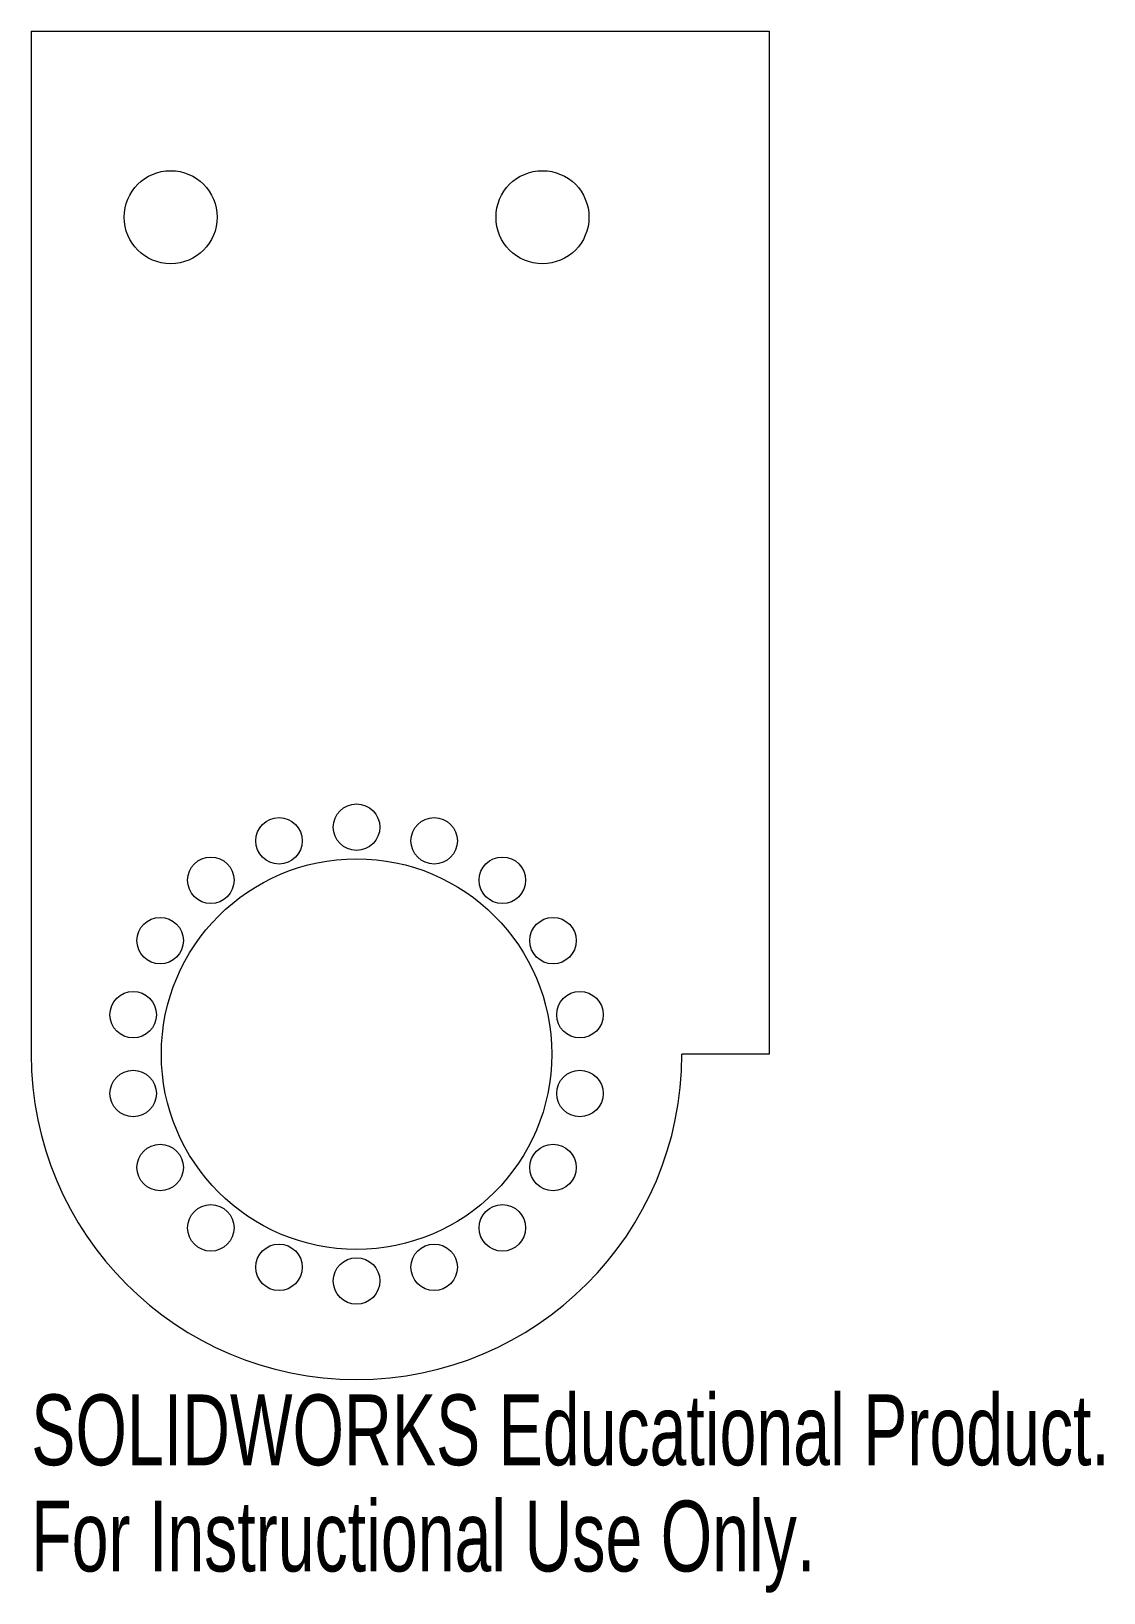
# Model space of a CAD drawing. Header units: inches. Extents: x -0.88 to 2.01, y -1.45 to 2.75.
import ezdxf

# ---------------------------------------------------------------- set-up
doc = ezdxf.new("R2010")
doc.units = ezdxf.units.IN
doc.header["$MEASUREMENT"] = 0
doc.styles.add('SLDTEXTSTYLE0', font='TXT', dxfattribs={"width": 0.7})

msp = doc.modelspace()

# ---------------------------------------------------------------- linework, layer by layer
at = {"color": 7, "linetype": 'Continuous', "lineweight": 15}
for p, q in [((-0.875, 2.75), (-0.875, 0)), ((-0.875, 2.75), (1.1096, 2.75)), ((1.1096, 2.75), (1.1096, 0)), ((1.1096, 0), (0.875, 0))]:
    msp.add_line(p, q, dxfattribs=at)
for centre, radius in [((-0.5, 2.25), 0.125), ((0.5, 2.25), 0.125), ((0, 0.61), 0.0625), ((-0.2086, 0.5732), 0.0625), ((0.2086, 0.5732), 0.0625), ((0, 0), 0.525), ((-0.3921, 0.4673), 0.0625), ((0.3921, 0.4673), 0.0625), ((-0.5283, 0.305), 0.0625), ((0.5283, 0.305), 0.0625), ((-0.6007, 0.1059), 0.0625), ((0.6007, 0.1059), 0.0625), ((-0.6007, -0.1059), 0.0625), ((0.6007, -0.1059), 0.0625), ((-0.5283, -0.305), 0.0625), ((0.5283, -0.305), 0.0625), ((-0.3921, -0.4673), 0.0625), ((0.3921, -0.4673), 0.0625), ((-0.2086, -0.5732), 0.0625), ((0.2086, -0.5732), 0.0625), ((0, -0.61), 0.0625)]:
    msp.add_circle(centre, radius, dxfattribs=at)
msp.add_arc((0, 0), 0.875, 180, 0, dxfattribs=at)

# ---------------------------------------------------------------- texts
at = {"color": 7, "linetype": 'Continuous', "char_height": 0.1903, "attachment_point": 1, "style": 'SLDTEXTSTYLE0'}
for s, insert in [('SOLIDWORKS Educational Product.', (-0.875, -0.9151)), ('For Instructional Use Only.', (-0.875, -1.2006))]:
    msp.add_mtext(s, dxfattribs=dict(at, insert=insert))

doc.saveas('drawing.dxf')
